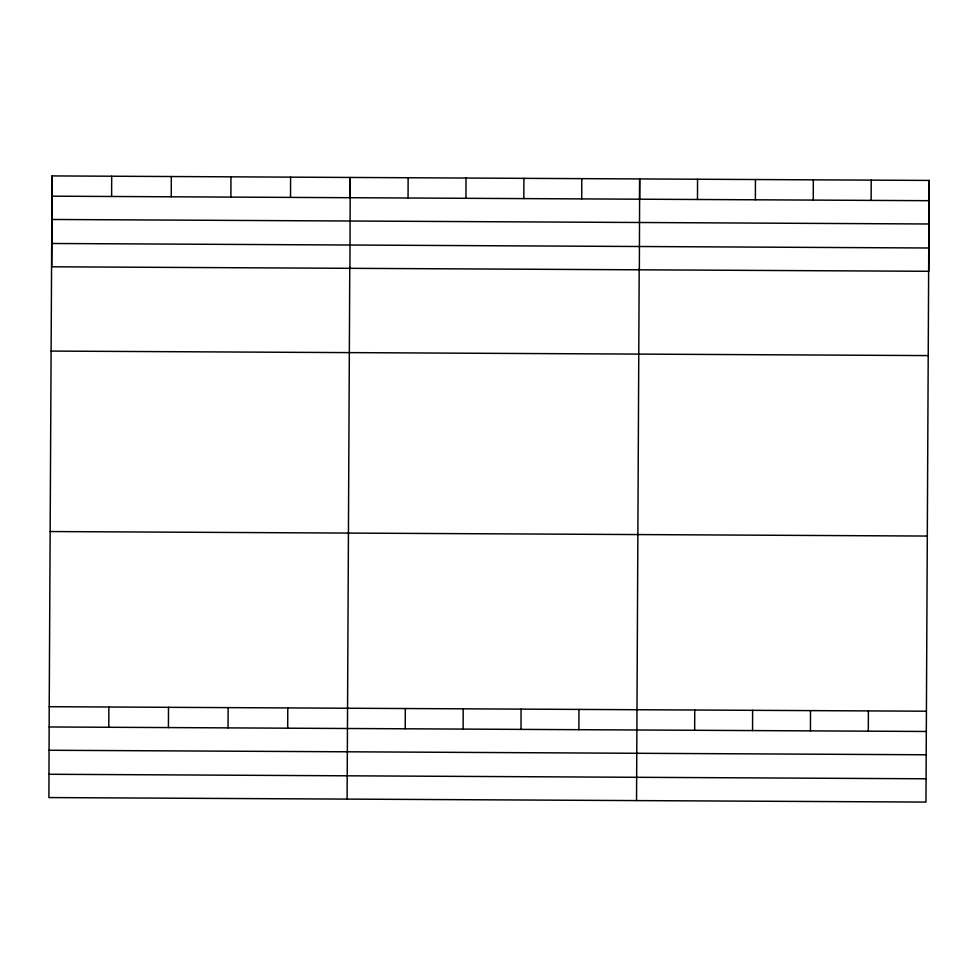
<?xml version="1.0" encoding="UTF-8"?>
<svg xmlns="http://www.w3.org/2000/svg" width="978" height="978" viewBox="0 0 978 978"><rect width="100%" height="100%" fill="white"/><g stroke="black" fill="none" stroke-linecap="round" stroke-linejoin="round"><path stroke-width="1.47" d="M49.218 706.703L48.9 797.571L925.958 802.082L929.1 180.429L52.042 175.918L49.218 706.703L926.276 711.214M52.042 175.918L51.724 266.786L928.782 271.297L929.1 180.429M108.79 727.265L108.851 707.008M111.614 196.48L111.688 176.223M168.424 727.571L168.497 707.314M171.248 196.786L171.321 176.529M228.07 727.876L228.131 707.62M230.894 197.091L230.967 176.835M287.703 728.182L287.776 707.925M290.527 197.397L290.6 177.14M347.104 799.099L349.769 267.275M349.928 268.314L350.246 177.446L350.136 198.412M405.234 728.793L405.308 708.537M408.058 198.008L408.132 177.751M463.12 729.087L463.193 708.83M465.944 198.302L466.017 178.045M521.005 729.392L521.078 709.136M523.829 198.607L523.902 178.351M578.89 729.686L578.964 709.429M581.714 198.901L581.788 178.644M636.531 800.591L639.196 268.767M639.355 269.806L639.673 178.937L639.563 199.903M694.661 730.285L694.735 710.028M697.485 199.5L697.558 179.243M752.547 730.578L752.62 710.321M755.371 199.793L755.444 179.536M810.432 730.884L810.505 710.627M813.256 200.099L813.329 179.842M868.317 731.177L868.391 710.92M871.141 200.392L871.215 180.135M51.968 196.175L929.027 200.686M51.895 219.475L928.953 223.986M51.81 243.485L928.868 247.996M51.113 351.078L928.171 355.589M50.147 531.543L927.205 536.054M49.145 726.96L926.203 731.471M49.071 750.26L926.117 754.771M48.986 774.27L926.032 778.781"/></g></svg>
